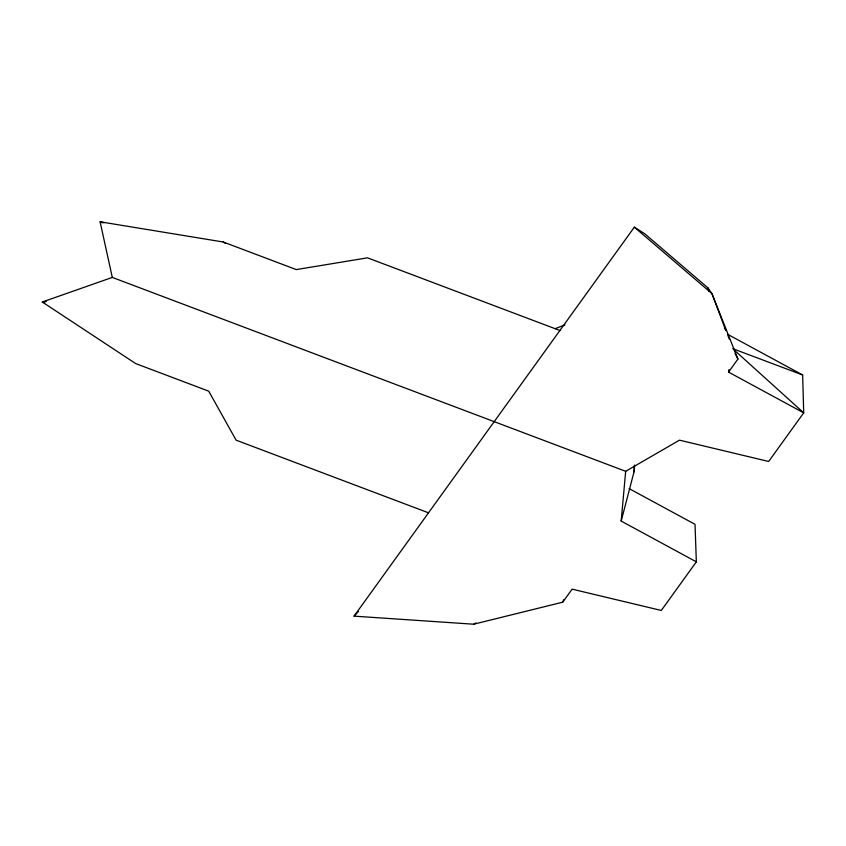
<?xml version="1.0" encoding="UTF-8"?>
<svg xmlns="http://www.w3.org/2000/svg" width="846" height="846" viewBox="0 0 846 846"><rect width="100%" height="100%" fill="white"/><g stroke="black" fill="none" stroke-linecap="round" stroke-linejoin="round"><path stroke-width="1.27" d="M428.51 512.824L236.108 440.163L208.708 391.148L135.667 363.569L42.3 302.011L112.296 277.414L625.68 471.307L679.486 440.163L768.665 461.472L803.7 412.848L728.533 372.092L737.923 359.064L711.93 293.583L707.552 287.545L644.715 233.739L634.341 227.162L354.062 616.142L473.686 624.211L562.738 602.172L572.129 589.154L661.308 610.463L696.343 561.839L621.176 521.083L634.045 471.814L634.426 465.258M621.176 521.083L625.68 471.307M634.045 471.814L634.637 465.311M728.533 372.092L728.966 369.617M562.738 602.172L563.648 599.74M354.062 616.142L358.545 611.404M473.686 624.211L475.97 622.91M555.156 328.671L564.906 324.927M46.192 301.388L42.3 302.011L44.817 302.773M559.893 330.49L367.492 257.829L296.29 269.588L223.259 242.009L100.103 221.789L112.296 277.414M103.942 222.794L100.103 221.789L102.546 222.731M732.668 348.637L802.643 374.979L803.7 412.848L733.641 349.525M727.475 334.223L802.643 374.979M629.107 488.597L695.021 524.34L696.343 561.839M223.259 242.009L225.417 243.426M634.341 227.162L711.93 293.583L725.752 330.289M735.005 353.268L737.923 359.064M709.085 291.13L707.552 287.545L709.064 291.204M724.409 327.042L725.942 330.627M727.909 335.418L729.21 339.024"/></g></svg>
